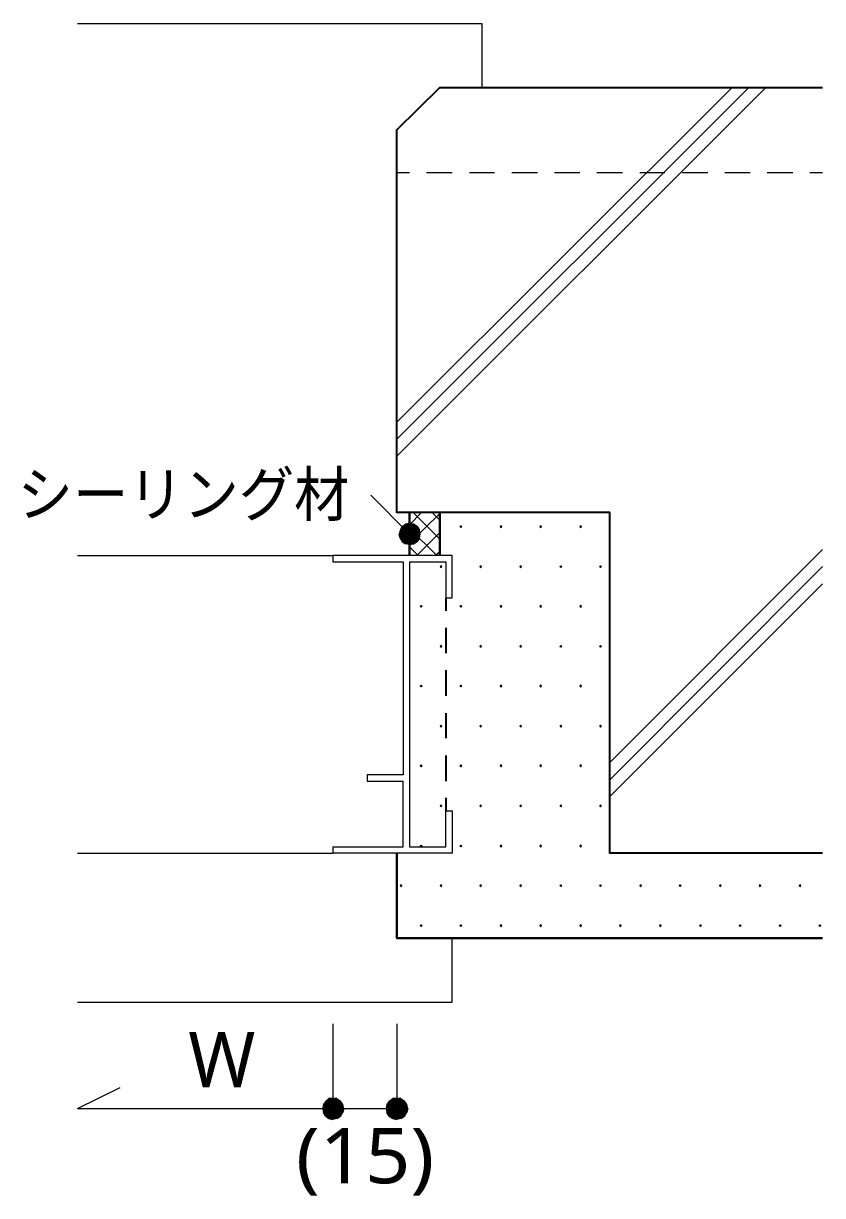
# Model space of a CAD drawing. Header units: millimetres. Extents: x 0 to 420, y 0 to 297.
# Drawn here: x 262.7 to 300.3, y 99.8 to 154.9 of the extents above; entities that cross this region are included whole.
import ezdxf
from ezdxf.enums import TextEntityAlignment as Align

# ---------------------------------------------------------------- set-up
doc = ezdxf.new("R2010")
doc.units = ezdxf.units.MM
doc.styles.add('kst32b', font='NotoSansJP-Variable.ttf')

msp = doc.modelspace()

# ---------------------------------------------------------------- hatches: boundary and pattern name
h = msp.add_hatch(color=7)
h.paths.add_polyline_path([(280.882, 131.381), (280.691, 131.339), (280.882, 130.873), (280.882, 131.381)])
h.paths.add_polyline_path([(280.691, 131.339), (280.882, 130.873), (280.543, 131.233), (280.691, 131.339)])
h.paths.add_polyline_path([(280.882, 130.873), (280.543, 131.233), (280.437, 131.064), (280.882, 130.873)])
for points in [[(281.072, 131.339), (280.882, 131.381), (280.882, 130.873), (281.072, 131.339)], [(283.295, 131.276), (283.273, 131.254), (283.252, 131.233), (283.273, 131.212), (283.295, 131.191), (283.316, 131.212), (283.337, 131.233), (283.316, 131.254), (283.295, 131.276)], [(285.179, 131.276), (285.157, 131.254), (285.136, 131.233), (285.157, 131.212), (285.179, 131.191), (285.2, 131.212), (285.221, 131.233), (285.2, 131.254), (285.179, 131.276)], [(287.041, 131.276), (287.02, 131.254), (286.999, 131.233), (287.02, 131.212), (287.041, 131.191), (287.062, 131.212), (287.084, 131.233), (287.062, 131.254), (287.041, 131.276)], [(288.925, 131.276), (288.904, 131.254), (288.883, 131.233), (288.904, 131.212), (288.925, 131.191), (288.946, 131.212), (288.967, 131.233), (288.946, 131.254), (288.925, 131.276)], [(282.363, 129.392), (282.342, 129.371), (282.321, 129.35), (282.342, 129.328), (282.363, 129.307), (282.385, 129.328), (282.406, 129.35), (282.385, 129.371), (282.363, 129.392)], [(284.226, 129.392), (284.205, 129.371), (284.184, 129.35), (284.205, 129.328), (284.226, 129.307), (284.247, 129.328), (284.268, 129.35), (284.247, 129.371), (284.226, 129.392)], [(286.11, 129.392), (286.089, 129.371), (286.068, 129.35), (286.089, 129.328), (286.11, 129.307), (286.131, 129.328), (286.152, 129.35), (286.131, 129.371), (286.11, 129.392)], [(287.994, 129.392), (287.973, 129.371), (287.951, 129.35), (287.973, 129.328), (287.994, 129.307), (288.015, 129.328), (288.036, 129.35), (288.015, 129.371), (287.994, 129.392)], [(289.856, 129.392), (289.835, 129.371), (289.814, 129.35), (289.835, 129.328), (289.856, 129.307), (289.878, 129.328), (289.899, 129.35), (289.878, 129.371), (289.856, 129.392)], [(281.432, 127.529), (281.411, 127.508), (281.39, 127.487), (281.411, 127.466), (281.432, 127.444), (281.453, 127.466), (281.474, 127.487), (281.453, 127.508), (281.432, 127.529)], [(283.295, 127.529), (283.273, 127.508), (283.252, 127.487), (283.273, 127.466), (283.295, 127.444), (283.316, 127.466), (283.337, 127.487), (283.316, 127.508), (283.295, 127.529)], [(285.179, 127.529), (285.157, 127.508), (285.136, 127.487), (285.157, 127.466), (285.179, 127.444), (285.2, 127.466), (285.221, 127.487), (285.2, 127.508), (285.179, 127.529)], [(287.041, 127.529), (287.02, 127.508), (286.999, 127.487), (287.02, 127.466), (287.041, 127.444), (287.062, 127.466), (287.084, 127.487), (287.062, 127.508), (287.041, 127.529)], [(288.925, 127.529), (288.904, 127.508), (288.883, 127.487), (288.904, 127.466), (288.925, 127.444), (288.946, 127.466), (288.967, 127.487), (288.946, 127.508), (288.925, 127.529)], [(282.363, 125.645), (282.342, 125.624), (282.321, 125.603), (282.342, 125.582), (282.363, 125.561), (282.385, 125.582), (282.406, 125.603), (282.385, 125.624), (282.363, 125.645)], [(284.226, 125.645), (284.205, 125.624), (284.184, 125.603), (284.205, 125.582), (284.226, 125.561), (284.247, 125.582), (284.268, 125.603), (284.247, 125.624), (284.226, 125.645)], [(286.11, 125.645), (286.089, 125.624), (286.068, 125.603), (286.089, 125.582), (286.11, 125.561), (286.131, 125.582), (286.152, 125.603), (286.131, 125.624), (286.11, 125.645)], [(287.994, 125.645), (287.973, 125.624), (287.951, 125.603), (287.973, 125.582), (287.994, 125.561), (288.015, 125.582), (288.036, 125.603), (288.015, 125.624), (287.994, 125.645)], [(289.856, 125.645), (289.835, 125.624), (289.814, 125.603), (289.835, 125.582), (289.856, 125.561), (289.878, 125.582), (289.899, 125.603), (289.878, 125.624), (289.856, 125.645)], [(281.432, 123.783), (281.411, 123.762), (281.39, 123.74), (281.411, 123.719), (281.432, 123.698), (281.453, 123.719), (281.474, 123.74), (281.453, 123.762), (281.432, 123.783)], [(283.295, 123.783), (283.273, 123.762), (283.252, 123.74), (283.273, 123.719), (283.295, 123.698), (283.316, 123.719), (283.337, 123.74), (283.316, 123.762), (283.295, 123.783)], [(285.179, 123.783), (285.157, 123.762), (285.136, 123.74), (285.157, 123.719), (285.179, 123.698), (285.2, 123.719), (285.221, 123.74), (285.2, 123.762), (285.179, 123.783)], [(287.041, 123.783), (287.02, 123.762), (286.999, 123.74), (287.02, 123.719), (287.041, 123.698), (287.062, 123.719), (287.084, 123.74), (287.062, 123.762), (287.041, 123.783)], [(288.925, 123.783), (288.904, 123.762), (288.883, 123.74), (288.904, 123.719), (288.925, 123.698), (288.946, 123.719), (288.967, 123.74), (288.946, 123.762), (288.925, 123.783)], [(282.363, 121.899), (282.342, 121.878), (282.321, 121.856), (282.342, 121.835), (282.363, 121.814), (282.385, 121.835), (282.406, 121.856), (282.385, 121.878), (282.363, 121.899)], [(284.226, 121.899), (284.205, 121.878), (284.184, 121.856), (284.205, 121.835), (284.226, 121.814), (284.247, 121.835), (284.268, 121.856), (284.247, 121.878), (284.226, 121.899)], [(286.11, 121.899), (286.089, 121.878), (286.068, 121.856), (286.089, 121.835), (286.11, 121.814), (286.131, 121.835), (286.152, 121.856), (286.131, 121.878), (286.11, 121.899)], [(287.994, 121.899), (287.973, 121.878), (287.951, 121.856), (287.973, 121.835), (287.994, 121.814), (288.015, 121.835), (288.036, 121.856), (288.015, 121.878), (287.994, 121.899)], [(289.856, 121.899), (289.835, 121.878), (289.814, 121.856), (289.835, 121.835), (289.856, 121.814), (289.878, 121.835), (289.899, 121.856), (289.878, 121.878), (289.856, 121.899)], [(281.432, 120.036), (281.411, 120.015), (281.39, 119.994), (281.411, 119.973), (281.432, 119.951), (281.453, 119.973), (281.474, 119.994), (281.453, 120.015), (281.432, 120.036)], [(283.295, 120.036), (283.273, 120.015), (283.252, 119.994), (283.273, 119.973), (283.295, 119.951), (283.316, 119.973), (283.337, 119.994), (283.316, 120.015), (283.295, 120.036)], [(285.179, 120.036), (285.157, 120.015), (285.136, 119.994), (285.157, 119.973), (285.179, 119.951), (285.2, 119.973), (285.221, 119.994), (285.2, 120.015), (285.179, 120.036)], [(287.041, 120.036), (287.02, 120.015), (286.999, 119.994), (287.02, 119.973), (287.041, 119.951), (287.062, 119.973), (287.084, 119.994), (287.062, 120.015), (287.041, 120.036)], [(288.925, 120.036), (288.904, 120.015), (288.883, 119.994), (288.904, 119.973), (288.925, 119.951), (288.946, 119.973), (288.967, 119.994), (288.946, 120.015), (288.925, 120.036)], [(282.363, 118.152), (282.342, 118.131), (282.321, 118.11), (282.342, 118.089), (282.363, 118.068), (282.385, 118.089), (282.406, 118.11), (282.385, 118.131), (282.363, 118.152)], [(284.226, 118.152), (284.205, 118.131), (284.184, 118.11), (284.205, 118.089), (284.226, 118.068), (284.247, 118.089), (284.268, 118.11), (284.247, 118.131), (284.226, 118.152)], [(286.11, 118.152), (286.089, 118.131), (286.068, 118.11), (286.089, 118.089), (286.11, 118.068), (286.131, 118.089), (286.152, 118.11), (286.131, 118.131), (286.11, 118.152)], [(287.994, 118.152), (287.973, 118.131), (287.951, 118.11), (287.973, 118.089), (287.994, 118.068), (288.015, 118.089), (288.036, 118.11), (288.015, 118.131), (287.994, 118.152)], [(289.856, 118.152), (289.835, 118.131), (289.814, 118.11), (289.835, 118.089), (289.856, 118.068), (289.878, 118.089), (289.899, 118.11), (289.878, 118.131), (289.856, 118.152)], [(281.432, 116.268), (281.411, 116.247), (281.39, 116.226), (281.411, 116.205), (281.432, 116.184), (281.453, 116.205), (281.474, 116.226), (281.453, 116.247), (281.432, 116.268)], [(283.295, 116.268), (283.273, 116.247), (283.252, 116.226), (283.273, 116.205), (283.295, 116.184), (283.316, 116.205), (283.337, 116.226), (283.316, 116.247), (283.295, 116.268)], [(285.179, 116.268), (285.157, 116.247), (285.136, 116.226), (285.157, 116.205), (285.179, 116.184), (285.2, 116.205), (285.221, 116.226), (285.2, 116.247), (285.179, 116.268)], [(287.041, 116.268), (287.02, 116.247), (286.999, 116.226), (287.02, 116.205), (287.041, 116.184), (287.062, 116.205), (287.084, 116.226), (287.062, 116.247), (287.041, 116.268)], [(288.925, 116.268), (288.904, 116.247), (288.883, 116.226), (288.904, 116.205), (288.925, 116.184), (288.946, 116.205), (288.967, 116.226), (288.946, 116.247), (288.925, 116.268)], [(280.479, 114.406), (280.458, 114.385), (280.437, 114.363), (280.458, 114.342), (280.479, 114.321), (280.501, 114.342), (280.522, 114.363), (280.501, 114.385), (280.479, 114.406)], [(282.363, 114.406), (282.342, 114.385), (282.321, 114.363), (282.342, 114.342), (282.363, 114.321), (282.385, 114.342), (282.406, 114.363), (282.385, 114.385), (282.363, 114.406)], [(284.226, 114.406), (284.205, 114.385), (284.184, 114.363), (284.205, 114.342), (284.226, 114.321), (284.247, 114.342), (284.268, 114.363), (284.247, 114.385), (284.226, 114.406)], [(286.11, 114.406), (286.089, 114.385), (286.068, 114.363), (286.089, 114.342), (286.11, 114.321), (286.131, 114.342), (286.152, 114.363), (286.131, 114.385), (286.11, 114.406)], [(287.994, 114.406), (287.973, 114.385), (287.951, 114.363), (287.973, 114.342), (287.994, 114.321), (288.015, 114.342), (288.036, 114.363), (288.015, 114.385), (287.994, 114.406)], [(289.856, 114.406), (289.835, 114.385), (289.814, 114.363), (289.835, 114.342), (289.856, 114.321), (289.878, 114.342), (289.899, 114.363), (289.878, 114.385), (289.856, 114.406)], [(291.74, 114.406), (291.719, 114.385), (291.698, 114.363), (291.719, 114.342), (291.74, 114.321), (291.761, 114.342), (291.782, 114.363), (291.761, 114.385), (291.74, 114.406)], [(293.603, 114.406), (293.582, 114.385), (293.561, 114.363), (293.582, 114.342), (293.603, 114.321), (293.624, 114.342), (293.645, 114.363), (293.624, 114.385), (293.603, 114.406)], [(295.487, 114.406), (295.466, 114.385), (295.444, 114.363), (295.466, 114.342), (295.487, 114.321), (295.508, 114.342), (295.529, 114.363), (295.508, 114.385), (295.487, 114.406)], [(297.349, 114.406), (297.328, 114.385), (297.307, 114.363), (297.328, 114.342), (297.349, 114.321), (297.371, 114.342), (297.392, 114.363), (297.371, 114.385), (297.349, 114.406)], [(299.233, 114.406), (299.212, 114.385), (299.191, 114.363), (299.212, 114.342), (299.233, 114.321), (299.254, 114.342), (299.275, 114.363), (299.254, 114.385), (299.233, 114.406)], [(281.432, 112.522), (281.411, 112.501), (281.39, 112.48), (281.411, 112.459), (281.432, 112.437), (281.453, 112.459), (281.474, 112.48), (281.453, 112.501), (281.432, 112.522)], [(283.295, 112.522), (283.273, 112.501), (283.252, 112.48), (283.273, 112.459), (283.295, 112.437), (283.316, 112.459), (283.337, 112.48), (283.316, 112.501), (283.295, 112.522)], [(285.179, 112.522), (285.157, 112.501), (285.136, 112.48), (285.157, 112.459), (285.179, 112.437), (285.2, 112.459), (285.221, 112.48), (285.2, 112.501), (285.179, 112.522)], [(287.041, 112.522), (287.02, 112.501), (286.999, 112.48), (287.02, 112.459), (287.041, 112.437), (287.062, 112.459), (287.084, 112.48), (287.062, 112.501), (287.041, 112.522)], [(288.925, 112.522), (288.904, 112.501), (288.883, 112.48), (288.904, 112.459), (288.925, 112.437), (288.946, 112.459), (288.967, 112.48), (288.946, 112.501), (288.925, 112.522)], [(290.788, 112.522), (290.766, 112.501), (290.745, 112.48), (290.766, 112.459), (290.788, 112.437), (290.809, 112.459), (290.83, 112.48), (290.809, 112.501), (290.788, 112.522)], [(292.671, 112.522), (292.65, 112.501), (292.629, 112.48), (292.65, 112.459), (292.671, 112.437), (292.693, 112.459), (292.714, 112.48), (292.693, 112.501), (292.671, 112.522)], [(294.555, 112.522), (294.534, 112.501), (294.513, 112.48), (294.534, 112.459), (294.555, 112.437), (294.577, 112.459), (294.598, 112.48), (294.577, 112.501), (294.555, 112.522)], [(296.418, 112.522), (296.397, 112.501), (296.376, 112.48), (296.397, 112.459), (296.418, 112.437), (296.439, 112.459), (296.46, 112.48), (296.439, 112.501), (296.418, 112.522)], [(298.302, 112.522), (298.281, 112.501), (298.26, 112.48), (298.281, 112.459), (298.302, 112.437), (298.323, 112.459), (298.344, 112.48), (298.323, 112.501), (298.302, 112.522)], [(300.164, 112.522), (300.143, 112.501), (300.122, 112.48), (300.143, 112.459), (300.164, 112.437), (300.186, 112.459), (300.207, 112.48), (300.186, 112.501), (300.164, 112.522)], [(276.839, 104.077), (276.796, 103.886), (277.283, 103.886), (276.839, 104.077)], [(279.823, 104.077), (279.781, 103.886), (280.289, 103.886), (279.823, 104.077)]]:
    msp.add_hatch(color=7).paths.add_polyline_path(points)
h = msp.add_hatch(color=7)
h.paths.add_polyline_path([(281.39, 130.873), (281.347, 131.064), (280.882, 130.873), (281.39, 130.873)])
h.paths.add_polyline_path([(281.347, 131.064), (280.882, 130.873), (281.241, 131.233), (281.347, 131.064)])
h.paths.add_polyline_path([(280.882, 130.873), (281.241, 131.233), (281.072, 131.339), (280.882, 130.873)])
h = msp.add_hatch(color=7)
h.paths.add_polyline_path([(280.437, 131.064), (280.395, 130.873), (280.882, 130.873), (280.437, 131.064)])
h.paths.add_polyline_path([(280.395, 130.873), (280.882, 130.873), (280.437, 130.683), (280.395, 130.873)])
h.paths.add_polyline_path([(280.882, 130.873), (280.437, 130.683), (280.543, 130.535), (280.882, 130.873)])
h = msp.add_hatch(color=7)
h.paths.add_polyline_path([(280.543, 130.535), (280.691, 130.429), (280.882, 130.873), (280.543, 130.535)])
h.paths.add_polyline_path([(280.691, 130.429), (280.882, 130.873), (280.882, 130.387), (280.691, 130.429)])
h.paths.add_polyline_path([(280.882, 130.873), (280.882, 130.387), (281.072, 130.429), (280.882, 130.873)])
h = msp.add_hatch(color=7)
h.paths.add_polyline_path([(281.072, 130.429), (281.241, 130.535), (280.882, 130.873), (281.072, 130.429)])
h.paths.add_polyline_path([(281.241, 130.535), (280.882, 130.873), (281.347, 130.683), (281.241, 130.535)])
h.paths.add_polyline_path([(280.882, 130.873), (281.347, 130.683), (281.39, 130.873), (280.882, 130.873)])
h = msp.add_hatch(color=7)
h.paths.add_polyline_path([(277.283, 104.373), (277.093, 104.352), (277.283, 103.886), (277.283, 104.373)])
h.paths.add_polyline_path([(277.093, 104.352), (277.283, 103.886), (276.945, 104.225), (277.093, 104.352)])
h.paths.add_polyline_path([(277.283, 103.886), (276.945, 104.225), (276.839, 104.077), (277.283, 103.886)])
h = msp.add_hatch(color=7)
h.paths.add_polyline_path([(277.749, 104.077), (277.643, 104.225), (277.283, 103.886), (277.749, 104.077)])
h.paths.add_polyline_path([(277.643, 104.225), (277.283, 103.886), (277.474, 104.352), (277.643, 104.225)])
h.paths.add_polyline_path([(277.283, 103.886), (277.474, 104.352), (277.283, 104.373), (277.283, 103.886)])
h = msp.add_hatch(color=7)
h.paths.add_polyline_path([(280.289, 104.373), (280.098, 104.352), (280.289, 103.886), (280.289, 104.373)])
h.paths.add_polyline_path([(280.098, 104.352), (280.289, 103.886), (279.929, 104.225), (280.098, 104.352)])
h.paths.add_polyline_path([(280.289, 103.886), (279.929, 104.225), (279.823, 104.077), (280.289, 103.886)])
h = msp.add_hatch(color=7)
h.paths.add_polyline_path([(280.755, 104.077), (280.649, 104.225), (280.289, 103.886), (280.755, 104.077)])
h.paths.add_polyline_path([(280.649, 104.225), (280.289, 103.886), (280.479, 104.352), (280.649, 104.225)])
h.paths.add_polyline_path([(280.289, 103.886), (280.479, 104.352), (280.289, 104.373), (280.289, 103.886)])
h = msp.add_hatch(color=7)
h.paths.add_polyline_path([(276.796, 103.886), (276.839, 103.696), (277.283, 103.886), (276.796, 103.886)])
h.paths.add_polyline_path([(276.839, 103.696), (277.283, 103.886), (276.945, 103.526), (276.839, 103.696)])
h.paths.add_polyline_path([(277.283, 103.886), (276.945, 103.526), (277.093, 103.42), (277.283, 103.886)])
h = msp.add_hatch(color=7)
h.paths.add_polyline_path([(277.093, 103.42), (277.283, 103.378), (277.283, 103.886), (277.093, 103.42)])
h.paths.add_polyline_path([(277.283, 103.378), (277.283, 103.886), (277.474, 103.42), (277.283, 103.378)])
h.paths.add_polyline_path([(277.283, 103.886), (277.474, 103.42), (277.643, 103.526), (277.283, 103.886)])
h = msp.add_hatch(color=7)
h.paths.add_polyline_path([(277.643, 103.526), (277.749, 103.696), (277.283, 103.886), (277.643, 103.526)])
h.paths.add_polyline_path([(277.749, 103.696), (277.283, 103.886), (277.791, 103.886), (277.749, 103.696)])
h.paths.add_polyline_path([(277.283, 103.886), (277.791, 103.886), (277.749, 104.077), (277.283, 103.886)])
h = msp.add_hatch(color=7)
h.paths.add_polyline_path([(279.781, 103.886), (279.823, 103.696), (280.289, 103.886), (279.781, 103.886)])
h.paths.add_polyline_path([(279.823, 103.696), (280.289, 103.886), (279.929, 103.526), (279.823, 103.696)])
h.paths.add_polyline_path([(280.289, 103.886), (279.929, 103.526), (280.098, 103.42), (280.289, 103.886)])
h = msp.add_hatch(color=7)
h.paths.add_polyline_path([(280.098, 103.42), (280.289, 103.378), (280.289, 103.886), (280.098, 103.42)])
h.paths.add_polyline_path([(280.289, 103.378), (280.289, 103.886), (280.479, 103.42), (280.289, 103.378)])
h.paths.add_polyline_path([(280.289, 103.886), (280.479, 103.42), (280.649, 103.526), (280.289, 103.886)])
h = msp.add_hatch(color=7)
h.paths.add_polyline_path([(280.649, 103.526), (280.755, 103.696), (280.289, 103.886), (280.649, 103.526)])
h.paths.add_polyline_path([(280.755, 103.696), (280.289, 103.886), (280.797, 103.886), (280.755, 103.696)])
h.paths.add_polyline_path([(280.289, 103.886), (280.797, 103.886), (280.755, 104.077), (280.289, 103.886)])

# ---------------------------------------------------------------- linework, layer by layer
at = {"lineweight": 13}
for points in [[(265.282, 154.876), (284.289, 154.876), (284.289, 151.871)], [(280.289, 136.144), (296.037, 151.871)], [(280.289, 135.34), (296.82, 151.871)], [(280.289, 134.535), (297.625, 151.871)], [(280.289, 147.87), (280.882, 147.87)], [(281.686, 147.87), (282.893, 147.87)], [(283.697, 147.87), (284.882, 147.87)], [(285.687, 147.87), (286.893, 147.87)], [(287.697, 147.87), (288.883, 147.87)], [(289.687, 147.87), (290.894, 147.87)], [(291.698, 147.87), (292.883, 147.87)], [(293.688, 147.87), (294.894, 147.87)], [(295.698, 147.87), (296.884, 147.87)], [(297.688, 147.87), (298.895, 147.87)], [(299.699, 147.87), (300.291, 147.87)], [(280.882, 130.873), (279.061, 132.715)], [(280.882, 131.318), (281.453, 131.889)], [(280.882, 130.45), (282.3, 131.847)], [(282.3, 130.641), (281.051, 131.889)], [(282.3, 131.53), (281.94, 131.889)], [(282.173, 129.879), (280.882, 131.149)], [(281.22, 129.879), (282.3, 130.958)], [(281.284, 129.879), (280.882, 130.281)], [(282.088, 129.879), (282.3, 130.069)], [(290.301, 120.142), (300.291, 130.154)], [(265.282, 129.879), (277.283, 129.879)], [(282.893, 129.879), (277.283, 129.879), (277.283, 129.582), (280.585, 129.582)], [(280.585, 129.582), (280.585, 119.571), (278.892, 119.571)], [(280.882, 129.582), (282.596, 129.582), (282.596, 127.889), (282.893, 127.889), (282.893, 129.879)], [(280.882, 129.582), (280.882, 116.184)], [(290.301, 119.338), (300.291, 129.35)], [(290.301, 118.554), (300.291, 128.545)], [(278.892, 119.571), (278.892, 119.274), (280.585, 119.274)], [(277.283, 116.184), (280.585, 116.184), (280.585, 119.274)], [(280.882, 116.184), (282.596, 116.184), (282.596, 117.877), (282.893, 117.877), (282.893, 115.887), (277.283, 115.887)], [(265.282, 115.887), (277.283, 115.887)], [(277.283, 116.184), (277.283, 115.887)], [(265.282, 108.881), (282.893, 108.881), (282.893, 111.887)], [(277.283, 107.865), (277.283, 103.886)], [(280.289, 107.865), (280.289, 103.844)], [(265.282, 103.886), (267.293, 104.881)], [(265.282, 103.886), (277.283, 103.886), (280.289, 103.886)]]:
    msp.add_lwpolyline(points, dxfattribs=at)
at = {"lineweight": 25}
for points in [[(300.291, 115.887), (290.301, 115.887), (290.301, 131.889), (280.289, 131.889), (280.289, 149.881), (282.3, 151.871), (300.291, 151.871)], [(282.596, 127.889), (282.596, 127.275)], [(282.596, 126.471), (282.596, 125.285)], [(282.596, 124.481), (282.596, 123.275)], [(282.596, 122.47), (282.596, 121.285)], [(282.596, 120.481), (282.596, 119.274)], [(282.596, 118.491), (282.596, 117.877)]]:
    msp.add_lwpolyline(points, dxfattribs=at)
at = {"lineweight": 30}
for points in [[(280.882, 131.889), (280.882, 129.879)], [(282.3, 131.889), (282.3, 129.879)], [(280.289, 115.887), (280.289, 111.887), (300.291, 111.887)]]:
    msp.add_lwpolyline(points, dxfattribs=at)
at = {"lineweight": 0}
for points in [[(280.882, 130.873), (280.543, 131.233), (280.437, 131.064)], [(280.691, 131.339), (280.882, 130.873), (280.543, 131.233)], [(280.882, 131.381), (280.691, 131.339), (280.882, 130.873)], [(281.072, 131.339), (280.882, 131.381), (280.882, 130.873)], [(280.882, 130.873), (281.241, 131.233), (281.072, 131.339)], [(281.347, 131.064), (280.882, 130.873), (281.241, 131.233)], [(283.295, 131.276), (283.273, 131.254), (283.252, 131.233), (283.273, 131.212), (283.295, 131.191), (283.316, 131.212), (283.337, 131.233), (283.316, 131.254)], [(285.179, 131.276), (285.157, 131.254), (285.136, 131.233), (285.157, 131.212), (285.179, 131.191), (285.2, 131.212), (285.221, 131.233), (285.2, 131.254)], [(287.041, 131.276), (287.02, 131.254), (286.999, 131.233), (287.02, 131.212), (287.041, 131.191), (287.062, 131.212), (287.084, 131.233), (287.062, 131.254)], [(288.925, 131.276), (288.904, 131.254), (288.883, 131.233), (288.904, 131.212), (288.925, 131.191), (288.946, 131.212), (288.967, 131.233), (288.946, 131.254)], [(280.437, 131.064), (280.395, 130.873), (280.882, 130.873)], [(280.395, 130.873), (280.882, 130.873), (280.437, 130.683)], [(280.882, 130.873), (280.437, 130.683), (280.543, 130.535)], [(280.543, 130.535), (280.691, 130.429), (280.882, 130.873)], [(280.691, 130.429), (280.882, 130.873), (280.882, 130.387)], [(281.39, 130.873), (281.347, 131.064), (280.882, 130.873)], [(280.882, 130.873), (280.882, 130.387), (281.072, 130.429)], [(281.072, 130.429), (281.241, 130.535), (280.882, 130.873)], [(281.241, 130.535), (280.882, 130.873), (281.347, 130.683)], [(280.882, 130.873), (281.347, 130.683), (281.39, 130.873)], [(282.363, 129.392), (282.342, 129.371), (282.321, 129.35), (282.342, 129.328), (282.363, 129.307), (282.385, 129.328), (282.406, 129.35), (282.385, 129.371)], [(284.226, 129.392), (284.205, 129.371), (284.184, 129.35), (284.205, 129.328), (284.226, 129.307), (284.247, 129.328), (284.268, 129.35), (284.247, 129.371)], [(286.11, 129.392), (286.089, 129.371), (286.068, 129.35), (286.089, 129.328), (286.11, 129.307), (286.131, 129.328), (286.152, 129.35), (286.131, 129.371)], [(287.994, 129.392), (287.973, 129.371), (287.951, 129.35), (287.973, 129.328), (287.994, 129.307), (288.015, 129.328), (288.036, 129.35), (288.015, 129.371)], [(289.856, 129.392), (289.835, 129.371), (289.814, 129.35), (289.835, 129.328), (289.856, 129.307), (289.878, 129.328), (289.899, 129.35), (289.878, 129.371)], [(281.432, 127.529), (281.411, 127.508), (281.39, 127.487), (281.411, 127.466), (281.432, 127.444), (281.453, 127.466), (281.474, 127.487), (281.453, 127.508)], [(283.295, 127.529), (283.273, 127.508), (283.252, 127.487), (283.273, 127.466), (283.295, 127.444), (283.316, 127.466), (283.337, 127.487), (283.316, 127.508)], [(285.179, 127.529), (285.157, 127.508), (285.136, 127.487), (285.157, 127.466), (285.179, 127.444), (285.2, 127.466), (285.221, 127.487), (285.2, 127.508)], [(287.041, 127.529), (287.02, 127.508), (286.999, 127.487), (287.02, 127.466), (287.041, 127.444), (287.062, 127.466), (287.084, 127.487), (287.062, 127.508)], [(288.925, 127.529), (288.904, 127.508), (288.883, 127.487), (288.904, 127.466), (288.925, 127.444), (288.946, 127.466), (288.967, 127.487), (288.946, 127.508)], [(282.363, 125.645), (282.342, 125.624), (282.321, 125.603), (282.342, 125.582), (282.363, 125.561), (282.385, 125.582), (282.406, 125.603), (282.385, 125.624)], [(284.226, 125.645), (284.205, 125.624), (284.184, 125.603), (284.205, 125.582), (284.226, 125.561), (284.247, 125.582), (284.268, 125.603), (284.247, 125.624)], [(286.11, 125.645), (286.089, 125.624), (286.068, 125.603), (286.089, 125.582), (286.11, 125.561), (286.131, 125.582), (286.152, 125.603), (286.131, 125.624)], [(287.994, 125.645), (287.973, 125.624), (287.951, 125.603), (287.973, 125.582), (287.994, 125.561), (288.015, 125.582), (288.036, 125.603), (288.015, 125.624)], [(289.856, 125.645), (289.835, 125.624), (289.814, 125.603), (289.835, 125.582), (289.856, 125.561), (289.878, 125.582), (289.899, 125.603), (289.878, 125.624)], [(281.432, 123.783), (281.411, 123.762), (281.39, 123.74), (281.411, 123.719), (281.432, 123.698), (281.453, 123.719), (281.474, 123.74), (281.453, 123.762)], [(283.295, 123.783), (283.273, 123.762), (283.252, 123.74), (283.273, 123.719), (283.295, 123.698), (283.316, 123.719), (283.337, 123.74), (283.316, 123.762)], [(285.179, 123.783), (285.157, 123.762), (285.136, 123.74), (285.157, 123.719), (285.179, 123.698), (285.2, 123.719), (285.221, 123.74), (285.2, 123.762)], [(287.041, 123.783), (287.02, 123.762), (286.999, 123.74), (287.02, 123.719), (287.041, 123.698), (287.062, 123.719), (287.084, 123.74), (287.062, 123.762)], [(288.925, 123.783), (288.904, 123.762), (288.883, 123.74), (288.904, 123.719), (288.925, 123.698), (288.946, 123.719), (288.967, 123.74), (288.946, 123.762)], [(282.363, 121.899), (282.342, 121.878), (282.321, 121.856), (282.342, 121.835), (282.363, 121.814), (282.385, 121.835), (282.406, 121.856), (282.385, 121.878)], [(284.226, 121.899), (284.205, 121.878), (284.184, 121.856), (284.205, 121.835), (284.226, 121.814), (284.247, 121.835), (284.268, 121.856), (284.247, 121.878)], [(286.11, 121.899), (286.089, 121.878), (286.068, 121.856), (286.089, 121.835), (286.11, 121.814), (286.131, 121.835), (286.152, 121.856), (286.131, 121.878)], [(287.994, 121.899), (287.973, 121.878), (287.951, 121.856), (287.973, 121.835), (287.994, 121.814), (288.015, 121.835), (288.036, 121.856), (288.015, 121.878)], [(289.856, 121.899), (289.835, 121.878), (289.814, 121.856), (289.835, 121.835), (289.856, 121.814), (289.878, 121.835), (289.899, 121.856), (289.878, 121.878)], [(281.432, 120.036), (281.411, 120.015), (281.39, 119.994), (281.411, 119.973), (281.432, 119.951), (281.453, 119.973), (281.474, 119.994), (281.453, 120.015)], [(283.295, 120.036), (283.273, 120.015), (283.252, 119.994), (283.273, 119.973), (283.295, 119.951), (283.316, 119.973), (283.337, 119.994), (283.316, 120.015)], [(285.179, 120.036), (285.157, 120.015), (285.136, 119.994), (285.157, 119.973), (285.179, 119.951), (285.2, 119.973), (285.221, 119.994), (285.2, 120.015)], [(287.041, 120.036), (287.02, 120.015), (286.999, 119.994), (287.02, 119.973), (287.041, 119.951), (287.062, 119.973), (287.084, 119.994), (287.062, 120.015)], [(288.925, 120.036), (288.904, 120.015), (288.883, 119.994), (288.904, 119.973), (288.925, 119.951), (288.946, 119.973), (288.967, 119.994), (288.946, 120.015)], [(282.363, 118.152), (282.342, 118.131), (282.321, 118.11), (282.342, 118.089), (282.363, 118.068), (282.385, 118.089), (282.406, 118.11), (282.385, 118.131)], [(284.226, 118.152), (284.205, 118.131), (284.184, 118.11), (284.205, 118.089), (284.226, 118.068), (284.247, 118.089), (284.268, 118.11), (284.247, 118.131)], [(286.11, 118.152), (286.089, 118.131), (286.068, 118.11), (286.089, 118.089), (286.11, 118.068), (286.131, 118.089), (286.152, 118.11), (286.131, 118.131)], [(287.994, 118.152), (287.973, 118.131), (287.951, 118.11), (287.973, 118.089), (287.994, 118.068), (288.015, 118.089), (288.036, 118.11), (288.015, 118.131)], [(289.856, 118.152), (289.835, 118.131), (289.814, 118.11), (289.835, 118.089), (289.856, 118.068), (289.878, 118.089), (289.899, 118.11), (289.878, 118.131)], [(281.432, 116.268), (281.411, 116.247), (281.39, 116.226), (281.411, 116.205), (281.432, 116.184), (281.453, 116.205), (281.474, 116.226), (281.453, 116.247)], [(283.295, 116.268), (283.273, 116.247), (283.252, 116.226), (283.273, 116.205), (283.295, 116.184), (283.316, 116.205), (283.337, 116.226), (283.316, 116.247)], [(285.179, 116.268), (285.157, 116.247), (285.136, 116.226), (285.157, 116.205), (285.179, 116.184), (285.2, 116.205), (285.221, 116.226), (285.2, 116.247)], [(287.041, 116.268), (287.02, 116.247), (286.999, 116.226), (287.02, 116.205), (287.041, 116.184), (287.062, 116.205), (287.084, 116.226), (287.062, 116.247)], [(288.925, 116.268), (288.904, 116.247), (288.883, 116.226), (288.904, 116.205), (288.925, 116.184), (288.946, 116.205), (288.967, 116.226), (288.946, 116.247)], [(280.479, 114.406), (280.458, 114.385), (280.437, 114.363), (280.458, 114.342), (280.479, 114.321), (280.501, 114.342), (280.522, 114.363), (280.501, 114.385)], [(282.363, 114.406), (282.342, 114.385), (282.321, 114.363), (282.342, 114.342), (282.363, 114.321), (282.385, 114.342), (282.406, 114.363), (282.385, 114.385)], [(284.226, 114.406), (284.205, 114.385), (284.184, 114.363), (284.205, 114.342), (284.226, 114.321), (284.247, 114.342), (284.268, 114.363), (284.247, 114.385)], [(286.11, 114.406), (286.089, 114.385), (286.068, 114.363), (286.089, 114.342), (286.11, 114.321), (286.131, 114.342), (286.152, 114.363), (286.131, 114.385)], [(287.994, 114.406), (287.973, 114.385), (287.951, 114.363), (287.973, 114.342), (287.994, 114.321), (288.015, 114.342), (288.036, 114.363), (288.015, 114.385)], [(289.856, 114.406), (289.835, 114.385), (289.814, 114.363), (289.835, 114.342), (289.856, 114.321), (289.878, 114.342), (289.899, 114.363), (289.878, 114.385)], [(291.74, 114.406), (291.719, 114.385), (291.698, 114.363), (291.719, 114.342), (291.74, 114.321), (291.761, 114.342), (291.782, 114.363), (291.761, 114.385)], [(293.603, 114.406), (293.582, 114.385), (293.561, 114.363), (293.582, 114.342), (293.603, 114.321), (293.624, 114.342), (293.645, 114.363), (293.624, 114.385)], [(295.487, 114.406), (295.466, 114.385), (295.444, 114.363), (295.466, 114.342), (295.487, 114.321), (295.508, 114.342), (295.529, 114.363), (295.508, 114.385)], [(297.349, 114.406), (297.328, 114.385), (297.307, 114.363), (297.328, 114.342), (297.349, 114.321), (297.371, 114.342), (297.392, 114.363), (297.371, 114.385)], [(299.233, 114.406), (299.212, 114.385), (299.191, 114.363), (299.212, 114.342), (299.233, 114.321), (299.254, 114.342), (299.275, 114.363), (299.254, 114.385)], [(281.432, 112.522), (281.411, 112.501), (281.39, 112.48), (281.411, 112.459), (281.432, 112.437), (281.453, 112.459), (281.474, 112.48), (281.453, 112.501)], [(283.295, 112.522), (283.273, 112.501), (283.252, 112.48), (283.273, 112.459), (283.295, 112.437), (283.316, 112.459), (283.337, 112.48), (283.316, 112.501)], [(285.179, 112.522), (285.157, 112.501), (285.136, 112.48), (285.157, 112.459), (285.179, 112.437), (285.2, 112.459), (285.221, 112.48), (285.2, 112.501)], [(287.041, 112.522), (287.02, 112.501), (286.999, 112.48), (287.02, 112.459), (287.041, 112.437), (287.062, 112.459), (287.084, 112.48), (287.062, 112.501)], [(288.925, 112.522), (288.904, 112.501), (288.883, 112.48), (288.904, 112.459), (288.925, 112.437), (288.946, 112.459), (288.967, 112.48), (288.946, 112.501)], [(290.788, 112.522), (290.766, 112.501), (290.745, 112.48), (290.766, 112.459), (290.788, 112.437), (290.809, 112.459), (290.83, 112.48), (290.809, 112.501)], [(292.671, 112.522), (292.65, 112.501), (292.629, 112.48), (292.65, 112.459), (292.671, 112.437), (292.693, 112.459), (292.714, 112.48), (292.693, 112.501)], [(294.555, 112.522), (294.534, 112.501), (294.513, 112.48), (294.534, 112.459), (294.555, 112.437), (294.577, 112.459), (294.598, 112.48), (294.577, 112.501)], [(296.418, 112.522), (296.397, 112.501), (296.376, 112.48), (296.397, 112.459), (296.418, 112.437), (296.439, 112.459), (296.46, 112.48), (296.439, 112.501)], [(298.302, 112.522), (298.281, 112.501), (298.26, 112.48), (298.281, 112.459), (298.302, 112.437), (298.323, 112.459), (298.344, 112.48), (298.323, 112.501)], [(300.164, 112.522), (300.143, 112.501), (300.122, 112.48), (300.143, 112.459), (300.164, 112.437), (300.186, 112.459), (300.207, 112.48), (300.186, 112.501)], [(277.283, 103.886), (276.945, 104.225), (276.839, 104.077)], [(277.093, 104.352), (277.283, 103.886), (276.945, 104.225)], [(277.283, 104.373), (277.093, 104.352), (277.283, 103.886)], [(277.283, 103.886), (277.474, 104.352), (277.283, 104.373)], [(277.643, 104.225), (277.283, 103.886), (277.474, 104.352)], [(277.749, 104.077), (277.643, 104.225), (277.283, 103.886)], [(280.289, 103.886), (279.929, 104.225), (279.823, 104.077)], [(280.098, 104.352), (280.289, 103.886), (279.929, 104.225)], [(280.289, 104.373), (280.098, 104.352), (280.289, 103.886)], [(280.289, 103.886), (280.479, 104.352), (280.289, 104.373)], [(280.649, 104.225), (280.289, 103.886), (280.479, 104.352)], [(280.755, 104.077), (280.649, 104.225), (280.289, 103.886)], [(276.839, 104.077), (276.796, 103.886), (277.283, 103.886)], [(276.796, 103.886), (276.839, 103.696), (277.283, 103.886)], [(276.839, 103.696), (277.283, 103.886), (276.945, 103.526)], [(277.283, 103.886), (276.945, 103.526), (277.093, 103.42)], [(277.093, 103.42), (277.283, 103.378), (277.283, 103.886)], [(277.283, 103.886), (277.791, 103.886), (277.749, 104.077)], [(277.283, 103.378), (277.283, 103.886), (277.474, 103.42)], [(277.283, 103.886), (277.474, 103.42), (277.643, 103.526)], [(277.643, 103.526), (277.749, 103.696), (277.283, 103.886)], [(277.749, 103.696), (277.283, 103.886), (277.791, 103.886)], [(279.823, 104.077), (279.781, 103.886), (280.289, 103.886)], [(279.781, 103.886), (279.823, 103.696), (280.289, 103.886)], [(279.823, 103.696), (280.289, 103.886), (279.929, 103.526)], [(280.289, 103.886), (279.929, 103.526), (280.098, 103.42)], [(280.098, 103.42), (280.289, 103.378), (280.289, 103.886)], [(280.289, 103.886), (280.797, 103.886), (280.755, 104.077)], [(280.289, 103.378), (280.289, 103.886), (280.479, 103.42)], [(280.289, 103.886), (280.479, 103.42), (280.649, 103.526)], [(280.649, 103.526), (280.755, 103.696), (280.289, 103.886)], [(280.755, 103.696), (280.289, 103.886), (280.797, 103.886)]]:
    msp.add_lwpolyline(points, close=True, dxfattribs=at)

# ---------------------------------------------------------------- texts
at = {"style": 'kst32b'}
for s, height, p, p2 in [('シーリング材', 2.0791, (262.467, 131.72), (278.06, 131.72)), ('(15)', 2.5989, (275.548, 100.372), (282.045, 100.372))]:
    msp.add_text(s, height=height, dxfattribs=at).set_placement(p, p2, align=Align.FIT)
msp.add_text('W', height=2.599, dxfattribs=at).set_placement((270.489, 104.881))

doc.saveas('drawing.dxf')
